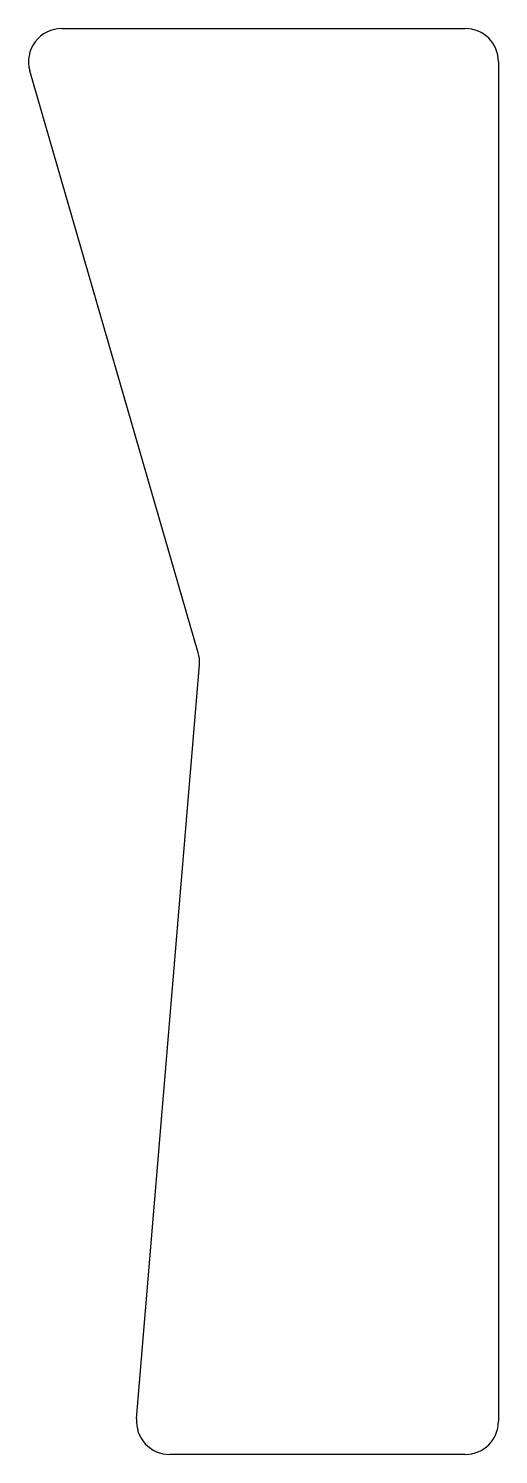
# Model space of a CAD drawing. Header units: millimetres. Extents: x 221.8 to 250.1, y -176 to -90.
import ezdxf

# ---------------------------------------------------------------- set-up
doc = ezdxf.new("R2010")
doc.units = ezdxf.units.MM

msp = doc.modelspace()

# ---------------------------------------------------------------- linework, layer by layer
for p, q in [((223.766, -89.995), (248.105, -89.995)), ((250.105, -91.995), (250.105, -173.995)), ((232.003, -127.64), (221.845, -92.551)), ((228.286, -173.829), (232.075, -128.362)), ((248.105, -175.995), (230.279, -175.995))]:
    msp.add_line(p, q)
for centre, start, end in [((223.766, -91.995), 90, 196.14434), ((248.105, -91.995), 0, 90), ((230.082, -128.196), 355.23636, 16.14434), ((230.279, -173.995), 175.23636, 270), ((248.105, -173.995), 270, 0)]:
    msp.add_arc(centre, 2, start, end)

doc.saveas('drawing.dxf')
